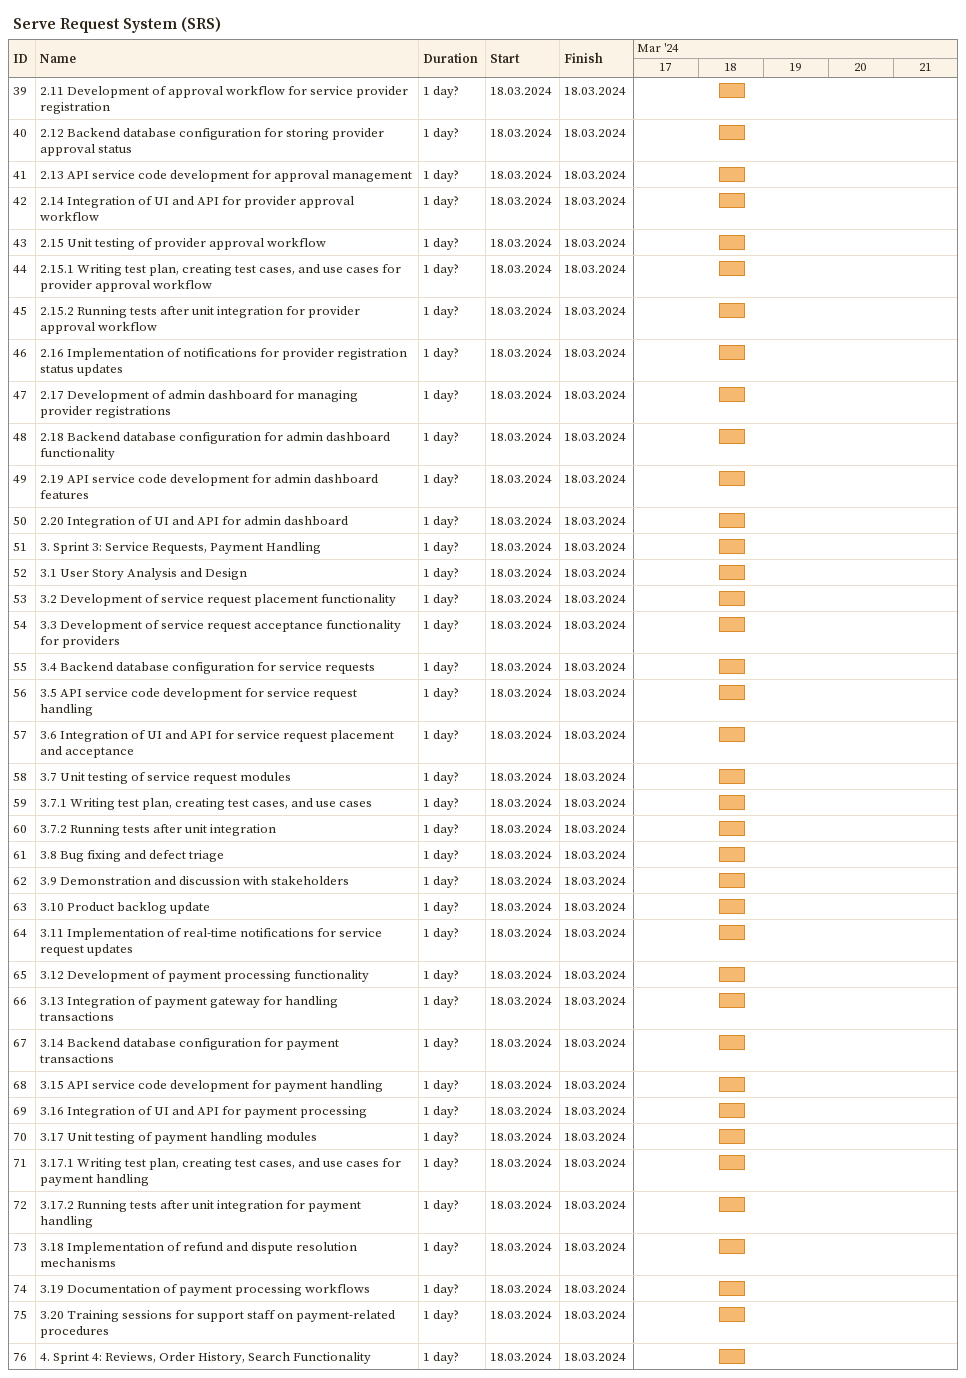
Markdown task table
Serve Request System (SRS)

| ID | Task | Duration | Start | Finish |
|---|---|---|---|---|
| 39 | 2.11 Development of approval workflow for service provider registration | 1d? | 2024-03-18 | 2024-03-18 |
| 40 | 2.12 Backend database configuration for storing provider approval status | 1d? | 2024-03-18 | 2024-03-18 |
| 41 | 2.13 API service code development for approval management | 1d? | 2024-03-18 | 2024-03-18 |
| 42 | 2.14 Integration of UI and API for provider approval workflow | 1d? | 2024-03-18 | 2024-03-18 |
| 43 | 2.15 Unit testing of provider approval workflow | 1d? | 2024-03-18 | 2024-03-18 |
| 44 | 2.15.1 Writing test plan, creating test cases, and use cases for provider approval workflow | 1d? | 2024-03-18 | 2024-03-18 |
| 45 | 2.15.2 Running tests after unit integration for provider approval workflow | 1d? | 2024-03-18 | 2024-03-18 |
| 46 | 2.16 Implementation of notifications for provider registration status updates | 1d? | 2024-03-18 | 2024-03-18 |
| 47 | 2.17 Development of admin dashboard for managing provider registrations | 1d? | 2024-03-18 | 2024-03-18 |
| 48 | 2.18 Backend database configuration for admin dashboard functionality | 1d? | 2024-03-18 | 2024-03-18 |
| 49 | 2.19 API service code development for admin dashboard features | 1d? | 2024-03-18 | 2024-03-18 |
| 50 | 2.20 Integration of UI and API for admin dashboard | 1d? | 2024-03-18 | 2024-03-18 |
| 51 | 3. Sprint 3: Service Requests, Payment Handling | 1d? | 2024-03-18 | 2024-03-18 |
| 52 | 3.1 User Story Analysis and Design | 1d? | 2024-03-18 | 2024-03-18 |
| 53 | 3.2 Development of service request placement functionality | 1d? | 2024-03-18 | 2024-03-18 |
| 54 | 3.3 Development of service request acceptance functionality for providers | 1d? | 2024-03-18 | 2024-03-18 |
| 55 | 3.4 Backend database configuration for service requests | 1d? | 2024-03-18 | 2024-03-18 |
| 56 | 3.5 API service code development for service request handling | 1d? | 2024-03-18 | 2024-03-18 |
| 57 | 3.6 Integration of UI and API for service request placement and acceptance | 1d? | 2024-03-18 | 2024-03-18 |
| 58 | 3.7 Unit testing of service request modules | 1d? | 2024-03-18 | 2024-03-18 |
| 59 | 3.7.1 Writing test plan, creating test cases, and use cases | 1d? | 2024-03-18 | 2024-03-18 |
| 60 | 3.7.2 Running tests after unit integration | 1d? | 2024-03-18 | 2024-03-18 |
| 61 | 3.8 Bug fixing and defect triage | 1d? | 2024-03-18 | 2024-03-18 |
| 62 | 3.9 Demonstration and discussion with stakeholders | 1d? | 2024-03-18 | 2024-03-18 |
| 63 | 3.10 Product backlog update | 1d? | 2024-03-18 | 2024-03-18 |
| 64 | 3.11 Implementation of real-time notifications for service request updates | 1d? | 2024-03-18 | 2024-03-18 |
| 65 | 3.12 Development of payment processing functionality | 1d? | 2024-03-18 | 2024-03-18 |
| 66 | 3.13 Integration of payment gateway for handling transactions | 1d? | 2024-03-18 | 2024-03-18 |
| 67 | 3.14 Backend database configuration for payment transactions | 1d? | 2024-03-18 | 2024-03-18 |
| 68 | 3.15 API service code development for payment handling | 1d? | 2024-03-18 | 2024-03-18 |
| 69 | 3.16 Integration of UI and API for payment processing | 1d? | 2024-03-18 | 2024-03-18 |
| 70 | 3.17 Unit testing of payment handling modules | 1d? | 2024-03-18 | 2024-03-18 |
| 71 | 3.17.1 Writing test plan, creating test cases, and use cases for payment handling | 1d? | 2024-03-18 | 2024-03-18 |
| 72 | 3.17.2 Running tests after unit integration for payment handling | 1d? | 2024-03-18 | 2024-03-18 |
| 73 | 3.18 Implementation of refund and dispute resolution mechanisms | 1d? | 2024-03-18 | 2024-03-18 |
| 74 | 3.19 Documentation of payment processing workflows | 1d? | 2024-03-18 | 2024-03-18 |
| 75 | 3.20 Training sessions for support staff on payment-related procedures | 1d? | 2024-03-18 | 2024-03-18 |
| 76 | 4. Sprint 4: Reviews, Order History, Search Functionality | 1d? | 2024-03-18 | 2024-03-18 |
